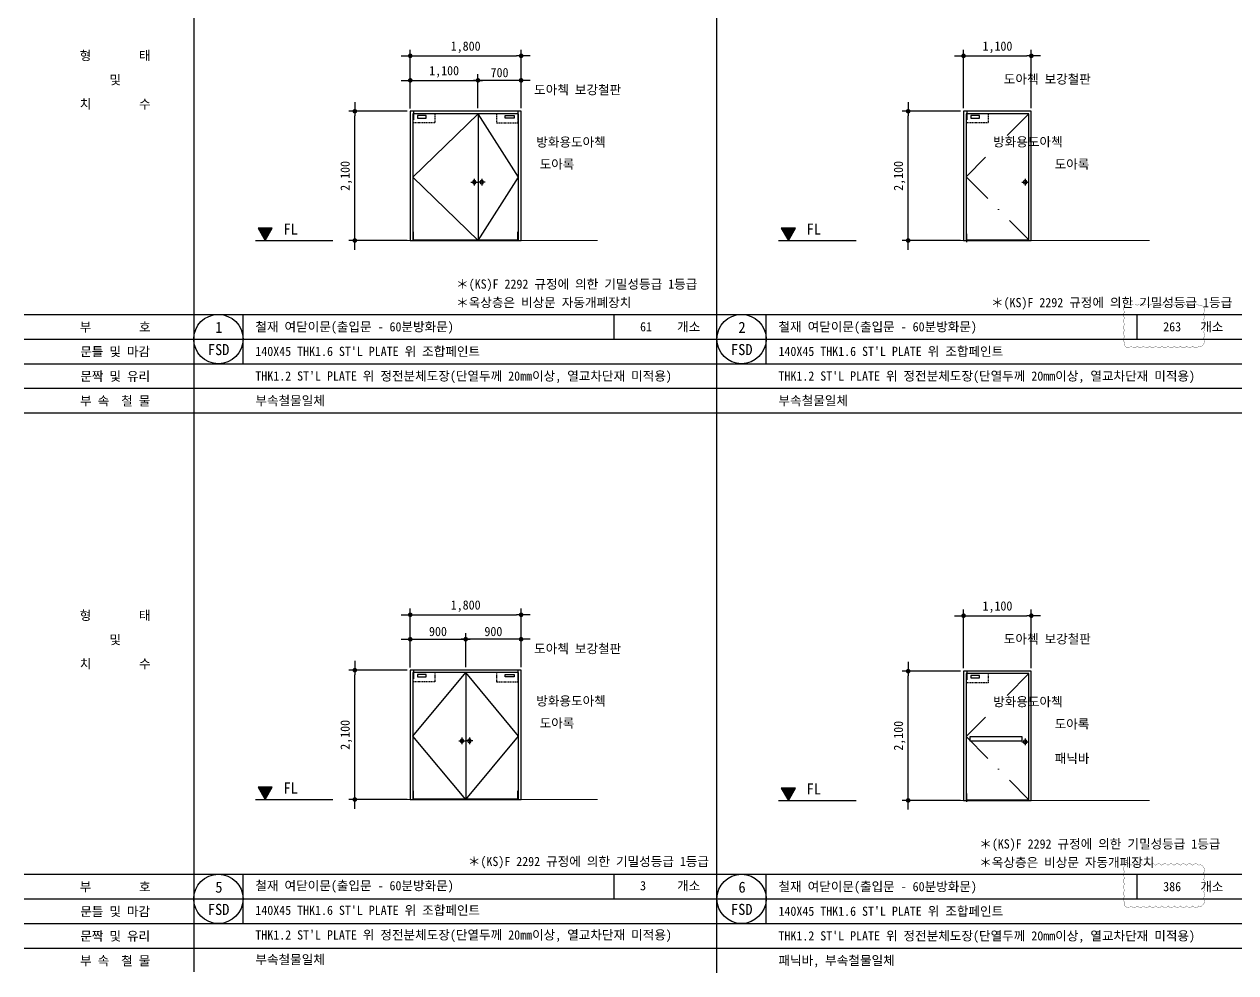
# Model space of a CAD drawing. Header units: millimetres. Extents: x 34479 to 326239, y 111570 to 168880.
# Drawn here: x 118479 to 138154, y 141270 to 156678 of the extents above; entities that cross this region are included whole.
import ezdxf
from ezdxf.enums import TextEntityAlignment as Align

# ---------------------------------------------------------------- set-up
doc = ezdxf.new("R2010")
doc.units = ezdxf.units.MM
doc.header["$LTSCALE"] = 100
doc.header["$MEASUREMENT"] = 0
doc.header["$PDSIZE"] = -10
for name, pattern in [('ACAD_ISO04W100', [30, 24, -3, 0, -3]), ('CEN', [62, 60, -1, 0, -1]), ('DASHDOT', [1, 0.5, -0.25, 0, -0.25]), ('HID', [2, 1.1, -0.9])]:
    doc.linetypes.add(name, pattern=pattern)
doc.layers.get('0').update_dxf_attribs({"linetype": 'CONTINUOUS'})
doc.layers.get('Defpoints').update_dxf_attribs({"color": 153, "linetype": 'CONTINUOUS'})
for name, color, linetype, lineweight in [('A-AXIS-LINE', 1, 'CEN', 15), ('A-DWXK-OPEN', 1, 'HID', 15), ('A-DWXM-WIND', 4, 'CONTINUOUS', 25), ('A-XXXX-SYMB', 7, 'CONTINUOUS', 25), ('REV-202205', 20, 'CONTINUOUS', 25)]:
    doc.layers.add(name, color=color, linetype=linetype, lineweight=lineweight)
for name, color, linetype in [('A-DIMS', 7, 'CONTINUOUS'), ('A-XXXX-TABL', 7, 'CONTINUOUS'), ('A-XXXX-TXT2', 3, 'CONTINUOUS'), ('AHID', 5, 'HID'), ('cen', 1, 'ACAD_ISO04W100'), ('dim', 7, 'CONTINUOUS'), ('DOOR', 8, 'CONTINUOUS'), ('WINELEV', 4, 'CONTINUOUS')]:
    doc.layers.add(name, color=color, linetype=linetype)
doc.styles.add('HY울릉도L', font='')
doc.styles.add('돋움체', font='')
doc.styles.get('HY울릉도L').set_extended_font_data('HYwulM')
doc.styles.get('돋움체').set_extended_font_data('DotumChe')
doc.dimstyles.new('CDIM', dxfattribs={"dimtxt": 3, "dimasz": 1.5, "dimexe": 2, "dimexo": 1, "dimgap": 1, "dimtad": 1, "dimdec": 0, "dimrnd": 0.5, "dimzin": 0, "dimdsep": 32, "dimlunit": 6, "dimtxsty": 'HY울릉도L', "dimblk1": '_CIDOT', "dimblk2": '_CIDOT', "dimsah": 1, "dimcen": 5.5, "dimclrd": 2, "dimclre": 2, "dimclrt": 7, "dimadec": 0, "dimazin": 0, "dimtfac": 1, "dimtdec": 0, "dimtix": 1, "dimtmove": 2, "dimatfit": 1, "dimldrblk": '_CIDOT', "dimfxl": 1, "dimtolj": 1, "dimtzin": 0, "dimlwd": -1, "dimarcsym": 0})

# ---------------------------------------------------------------- blocks, each defined once
blk = doc.blocks.new('_CIDOT')
at = {"color": 0, "linetype": 'ByBlock'}
blk.add_line((2, 0), (-1, 0), dxfattribs=at)
at = {"color": 0, "linetype": 'ByBlock', "const_width": 0.5}
blk.add_lwpolyline([(-0.25, 0, 1), (0.25, 0, 1)], format="xyb", close=True, dxfattribs=at)
blk = doc.blocks.new('*D82')
at = {"layer": 'A-DIMS', "lineweight": -2, "transparency": 16777216}
for p, q in [((133734, 155314), (133734, 156264)), ((134834, 155314), (134834, 156264))]:
    blk.add_line(p, q, dxfattribs=at)
at = {"layer": 'A-DIMS', "transparency": 16777216}
blk.add_line((133809, 156164), (134759, 156164), dxfattribs=at)
at = {"layer": 'Defpoints', "color": 0, "transparency": 16777216}
for p in [(134834, 156164), (133734, 155264), (134834, 155264)]:
    blk.add_point(p, dxfattribs=at)
at = {"layer": 'A-DIMS', "transparency": 16777216, "xscale": 75, "yscale": 75, "zscale": 75, "rotation": 180}
blk.add_blockref('_CIDOT', (133734, 156164), dxfattribs=at)
at = {"layer": 'A-DIMS', "transparency": 16777216, "xscale": 75, "yscale": 75, "zscale": 75}
blk.add_blockref('_CIDOT', (134834, 156164), dxfattribs=at)
at = {"layer": 'A-DIMS', "color": 3, "transparency": 16777216, "insert": (134284, 156303), "char_height": 150, "attachment_point": 5, "style": '돋움체'}
blk.add_mtext('\\A1;1,100', dxfattribs=at)
blk = doc.blocks.new('*D83')
at = {"layer": 'A-DIMS', "lineweight": -2, "transparency": 16777216}
for p, q in [((133684, 155264), (132734, 155264)), ((133684, 153164), (132734, 153164))]:
    blk.add_line(p, q, dxfattribs=at)
at = {"layer": 'A-DIMS', "transparency": 16777216}
blk.add_line((132834, 153239), (132834, 155189), dxfattribs=at)
at = {"layer": 'Defpoints', "color": 0, "transparency": 16777216}
for p in [(132834, 155264), (133734, 155264), (133734, 153164)]:
    blk.add_point(p, dxfattribs=at)
at = {"layer": 'A-DIMS', "transparency": 16777216, "xscale": 75, "yscale": 75, "zscale": 75}
for p, rotation in [((132834, 155264), 90), ((132834, 153164), 270)]:
    blk.add_blockref('_CIDOT', p, dxfattribs=dict(at, rotation=rotation))
at = {"layer": 'A-DIMS', "color": 3, "transparency": 16777216, "insert": (132695, 154214), "char_height": 150, "attachment_point": 5, "rotation": 90, "style": '돋움체'}
blk.add_mtext('\\A1;2,100', dxfattribs=at)
blk = doc.blocks.new('*D84')
at = {"layer": 'A-DIMS', "lineweight": -2, "transparency": 16777216}
for p, q in [((124698, 155264), (123748, 155264)), ((124698, 153164), (123748, 153164))]:
    blk.add_line(p, q, dxfattribs=at)
at = {"layer": 'A-DIMS', "transparency": 16777216}
blk.add_line((123848, 153239), (123848, 155189), dxfattribs=at)
at = {"layer": 'Defpoints', "color": 0, "transparency": 16777216}
for p in [(123848, 155264), (124748, 155264), (124748, 153164)]:
    blk.add_point(p, dxfattribs=at)
at = {"layer": 'A-DIMS', "transparency": 16777216, "xscale": 75, "yscale": 75, "zscale": 75}
for p, rotation in [((123848, 155264), 90), ((123848, 153164), 270)]:
    blk.add_blockref('_CIDOT', p, dxfattribs=dict(at, rotation=rotation))
at = {"layer": 'A-DIMS', "color": 3, "transparency": 16777216, "insert": (123709, 154214), "char_height": 150, "attachment_point": 5, "rotation": 90, "style": '돋움체'}
blk.add_mtext('\\A1;2,100', dxfattribs=at)
blk = doc.blocks.new('*D148')
at = {"layer": 'A-DIMS', "lineweight": -2, "transparency": 16777216}
for p, q in [((124748, 146235), (124748, 146788)), ((125648, 146235), (125648, 146788))]:
    blk.add_line(p, q, dxfattribs=at)
at = {"layer": 'A-DIMS', "transparency": 16777216}
blk.add_line((124823, 146688), (125573, 146688), dxfattribs=at)
at = {"layer": 'Defpoints', "color": 0, "transparency": 16777216}
for p in [(125648, 146688), (124748, 146185), (125648, 146185)]:
    blk.add_point(p, dxfattribs=at)
at = {"layer": 'A-DIMS', "transparency": 16777216, "xscale": 75, "yscale": 75, "zscale": 75, "rotation": 180}
blk.add_blockref('_CIDOT', (124748, 146688), dxfattribs=at)
at = {"layer": 'A-DIMS', "transparency": 16777216, "xscale": 75, "yscale": 75, "zscale": 75}
blk.add_blockref('_CIDOT', (125648, 146688), dxfattribs=at)
at = {"layer": 'A-DIMS', "color": 3, "transparency": 16777216, "insert": (125198, 146813), "char_height": 150, "attachment_point": 5, "style": '돋움체'}
blk.add_mtext('\\A1;900', dxfattribs=at)
blk = doc.blocks.new('*D149')
at = {"layer": 'A-DIMS', "lineweight": -2, "transparency": 16777216}
for p, q in [((125648, 146235), (125648, 146788)), ((126548, 146235), (126548, 146788))]:
    blk.add_line(p, q, dxfattribs=at)
at = {"layer": 'A-DIMS', "transparency": 16777216}
blk.add_line((126473, 146688), (125723, 146688), dxfattribs=at)
at = {"layer": 'Defpoints', "color": 0, "transparency": 16777216}
for p in [(125648, 146688), (125648, 146185), (126548, 146185)]:
    blk.add_point(p, dxfattribs=at)
at = {"layer": 'A-DIMS', "transparency": 16777216, "xscale": 75, "yscale": 75, "zscale": 75, "rotation": 180}
blk.add_blockref('_CIDOT', (125648, 146688), dxfattribs=at)
at = {"layer": 'A-DIMS', "transparency": 16777216, "xscale": 75, "yscale": 75, "zscale": 75}
blk.add_blockref('_CIDOT', (126548, 146688), dxfattribs=at)
at = {"layer": 'A-DIMS', "color": 3, "transparency": 16777216, "insert": (126098, 146813), "char_height": 150, "attachment_point": 5, "style": '돋움체'}
blk.add_mtext('\\A1;900', dxfattribs=at)
blk = doc.blocks.new('*D150')
at = {"layer": 'A-DIMS', "lineweight": -2, "transparency": 16777216}
for p, q in [((124698, 146185), (123748, 146185)), ((124698, 144085), (123748, 144085))]:
    blk.add_line(p, q, dxfattribs=at)
at = {"layer": 'A-DIMS', "transparency": 16777216}
blk.add_line((123848, 144160), (123848, 146110), dxfattribs=at)
at = {"layer": 'Defpoints', "color": 0, "transparency": 16777216}
for p in [(123848, 146185), (124748, 146185), (124748, 144085)]:
    blk.add_point(p, dxfattribs=at)
at = {"layer": 'A-DIMS', "transparency": 16777216, "xscale": 75, "yscale": 75, "zscale": 75}
for p, rotation in [((123848, 146185), 90), ((123848, 144085), 270)]:
    blk.add_blockref('_CIDOT', p, dxfattribs=dict(at, rotation=rotation))
at = {"layer": 'A-DIMS', "color": 3, "transparency": 16777216, "insert": (123709, 145135), "char_height": 150, "attachment_point": 5, "rotation": 90, "style": '돋움체'}
blk.add_mtext('\\A1;2,100', dxfattribs=at)
blk = doc.blocks.new('*D151')
at = {"layer": 'A-DIMS', "lineweight": -2, "transparency": 16777216}
for p, q in [((124748, 146231), (124748, 147185)), ((126548, 146235), (126548, 147185))]:
    blk.add_line(p, q, dxfattribs=at)
at = {"layer": 'A-DIMS', "transparency": 16777216}
blk.add_line((124823, 147085), (126473, 147085), dxfattribs=at)
at = {"layer": 'Defpoints', "color": 0, "transparency": 16777216}
for p in [(126548, 147085), (124748, 146181), (126548, 146185)]:
    blk.add_point(p, dxfattribs=at)
at = {"layer": 'A-DIMS', "transparency": 16777216, "xscale": 75, "yscale": 75, "zscale": 75, "rotation": 180}
blk.add_blockref('_CIDOT', (124748, 147085), dxfattribs=at)
at = {"layer": 'A-DIMS', "transparency": 16777216, "xscale": 75, "yscale": 75, "zscale": 75}
blk.add_blockref('_CIDOT', (126548, 147085), dxfattribs=at)
at = {"layer": 'A-DIMS', "color": 3, "transparency": 16777216, "insert": (125648, 147225), "char_height": 150, "attachment_point": 5, "style": '돋움체'}
blk.add_mtext('\\A1;1,800', dxfattribs=at)
blk = doc.blocks.new('*D152')
at = {"layer": 'A-DIMS', "lineweight": -2, "transparency": 16777216}
for p, q in [((124748, 155314), (124748, 155866)), ((125848, 155314), (125848, 155866))]:
    blk.add_line(p, q, dxfattribs=at)
at = {"layer": 'A-DIMS', "transparency": 16777216}
blk.add_line((124823, 155766), (125773, 155766), dxfattribs=at)
at = {"layer": 'Defpoints', "color": 0, "transparency": 16777216}
for p in [(125848, 155766), (124748, 155264), (125848, 155264)]:
    blk.add_point(p, dxfattribs=at)
at = {"layer": 'A-DIMS', "transparency": 16777216, "xscale": 75, "yscale": 75, "zscale": 75, "rotation": 180}
blk.add_blockref('_CIDOT', (124748, 155766), dxfattribs=at)
at = {"layer": 'A-DIMS', "transparency": 16777216, "xscale": 75, "yscale": 75, "zscale": 75}
blk.add_blockref('_CIDOT', (125848, 155766), dxfattribs=at)
at = {"layer": 'A-DIMS', "color": 3, "transparency": 16777216, "insert": (125298, 155905), "char_height": 150, "attachment_point": 5, "style": '돋움체'}
blk.add_mtext('\\A1;1,100', dxfattribs=at)
blk = doc.blocks.new('*D153')
at = {"layer": 'A-DIMS', "lineweight": -2, "transparency": 16777216}
for p, q in [((125848, 155314), (125848, 155866)), ((126548, 155314), (126548, 155866))]:
    blk.add_line(p, q, dxfattribs=at)
at = {"layer": 'A-DIMS', "transparency": 16777216}
blk.add_line((126473, 155766), (125923, 155766), dxfattribs=at)
at = {"layer": 'Defpoints', "color": 0, "transparency": 16777216}
for p in [(125848, 155766), (125848, 155264), (126548, 155264)]:
    blk.add_point(p, dxfattribs=at)
at = {"layer": 'A-DIMS', "transparency": 16777216, "xscale": 75, "yscale": 75, "zscale": 75, "rotation": 180}
blk.add_blockref('_CIDOT', (125848, 155766), dxfattribs=at)
at = {"layer": 'A-DIMS', "transparency": 16777216, "xscale": 75, "yscale": 75, "zscale": 75}
blk.add_blockref('_CIDOT', (126548, 155766), dxfattribs=at)
at = {"layer": 'A-DIMS', "color": 3, "transparency": 16777216, "insert": (126198, 155891), "char_height": 150, "attachment_point": 5, "style": '돋움체'}
blk.add_mtext('\\A1;700', dxfattribs=at)
blk = doc.blocks.new('*D154')
at = {"layer": 'A-DIMS', "lineweight": -2, "transparency": 16777216}
for p, q in [((124748, 155310), (124748, 156264)), ((126548, 155314), (126548, 156264))]:
    blk.add_line(p, q, dxfattribs=at)
at = {"layer": 'A-DIMS', "transparency": 16777216}
blk.add_line((124823, 156164), (126473, 156164), dxfattribs=at)
at = {"layer": 'Defpoints', "color": 0, "transparency": 16777216}
for p in [(126548, 156164), (124748, 155260), (126548, 155264)]:
    blk.add_point(p, dxfattribs=at)
at = {"layer": 'A-DIMS', "transparency": 16777216, "xscale": 75, "yscale": 75, "zscale": 75, "rotation": 180}
blk.add_blockref('_CIDOT', (124748, 156164), dxfattribs=at)
at = {"layer": 'A-DIMS', "transparency": 16777216, "xscale": 75, "yscale": 75, "zscale": 75}
blk.add_blockref('_CIDOT', (126548, 156164), dxfattribs=at)
at = {"layer": 'A-DIMS', "color": 3, "transparency": 16777216, "insert": (125648, 156303), "char_height": 150, "attachment_point": 5, "style": '돋움체'}
blk.add_mtext('\\A1;1,800', dxfattribs=at)
blk = doc.blocks.new('*D349')
at = {"layer": 'A-DIMS', "lineweight": -2, "transparency": 16777216}
for p, q in [((133734, 146220), (133734, 147170)), ((134834, 146220), (134834, 147170))]:
    blk.add_line(p, q, dxfattribs=at)
at = {"layer": 'A-DIMS', "transparency": 16777216}
blk.add_line((133809, 147070), (134759, 147070), dxfattribs=at)
at = {"layer": 'Defpoints', "color": 0, "transparency": 16777216}
for p in [(134834, 147070), (133734, 146170), (134834, 146170)]:
    blk.add_point(p, dxfattribs=at)
at = {"layer": 'A-DIMS', "transparency": 16777216, "xscale": 75, "yscale": 75, "zscale": 75, "rotation": 180}
blk.add_blockref('_CIDOT', (133734, 147070), dxfattribs=at)
at = {"layer": 'A-DIMS', "transparency": 16777216, "xscale": 75, "yscale": 75, "zscale": 75}
blk.add_blockref('_CIDOT', (134834, 147070), dxfattribs=at)
at = {"layer": 'A-DIMS', "color": 3, "transparency": 16777216, "insert": (134284, 147210), "char_height": 150, "attachment_point": 5, "style": '돋움체'}
blk.add_mtext('\\A1;1,100', dxfattribs=at)
blk = doc.blocks.new('*D350')
at = {"layer": 'A-DIMS', "lineweight": -2, "transparency": 16777216}
for p, q in [((133684, 146170), (132734, 146170)), ((133684, 144070), (132734, 144070))]:
    blk.add_line(p, q, dxfattribs=at)
at = {"layer": 'A-DIMS', "transparency": 16777216}
blk.add_line((132834, 144145), (132834, 146095), dxfattribs=at)
at = {"layer": 'Defpoints', "color": 0, "transparency": 16777216}
for p in [(132834, 146170), (133734, 146170), (133734, 144070)]:
    blk.add_point(p, dxfattribs=at)
at = {"layer": 'A-DIMS', "transparency": 16777216, "xscale": 75, "yscale": 75, "zscale": 75}
for p, rotation in [((132834, 146170), 90), ((132834, 144070), 270)]:
    blk.add_blockref('_CIDOT', p, dxfattribs=dict(at, rotation=rotation))
at = {"layer": 'A-DIMS', "color": 3, "transparency": 16777216, "insert": (132695, 145120), "char_height": 150, "attachment_point": 5, "rotation": 90, "style": '돋움체'}
blk.add_mtext('\\A1;2,100', dxfattribs=at)

msp = doc.modelspace()

# ---------------------------------------------------------------- linework, layer by layer
at = {"layer": 'A-AXIS-LINE'}
for p, q in [((127787.29, 153163.74), (123768.24, 153163.74)), ((136753.25, 153163.74), (132734.2, 153163.74)), ((127787.29, 144085.46), (123768.24, 144085.46)), ((136753.25, 144070.27), (132734.2, 144070.27))]:
    msp.add_line(p, q, dxfattribs=at)
at = {"layer": 'A-DWXK-OPEN', "linetype": 'DASHDOT', "ltscale": 10}
for points in [[(134794.2, 155223.74), (133774.2, 154201.24), (134794.2, 153173.74)], [(134794.2, 146130.27), (133774.2, 145107.77), (134794.2, 144080.27)]]:
    msp.add_lwpolyline(points, dxfattribs=at)
at = {"layer": 'A-DWXM-WIND'}
for p, q in [((125848.24, 155223.74), (125848.24, 153163.74)), ((125648.24, 146145.46), (125648.24, 144085.46))]:
    msp.add_line(p, q, dxfattribs=at)
at = {"layer": 'A-DWXM-WIND', "extrusion": (0, 0, -1)}
for p, q in [((125734.24, 154113.74), (125842.24, 154113.74)), ((125788.24, 154167.74), (125788.24, 154059.74)), ((125962.24, 154113.74), (125854.24, 154113.74)), ((125908.24, 154167.74), (125908.24, 154059.74)), ((134680.2, 154113.74), (134788.2, 154113.74)), ((134734.2, 154167.74), (134734.2, 154059.74)), ((125534.24, 145035.46), (125642.24, 145035.46)), ((125588.24, 145089.46), (125588.24, 144981.46)), ((125762.24, 145035.46), (125654.24, 145035.46)), ((125708.24, 145089.46), (125708.24, 144981.46)), ((134680.2, 145020.27), (134788.2, 145020.27)), ((134734.2, 145074.27), (134734.2, 144966.27))]:
    msp.add_line(p, q, dxfattribs=at)
at = {"layer": 'A-DWXM-WIND'}
for points in [[(124748.24, 153163.74), (126548.24, 153163.74), (126548.24, 155263.74), (124748.24, 155263.74)], [(124748.24, 153163.74), (126548.24, 153163.74), (126548.24, 155263.74), (124748.24, 155263.74)], [(133734.2, 153163.74), (134834.2, 153163.74), (134834.2, 155263.74), (133734.2, 155263.74)], [(124748.24, 144085.46), (126548.24, 144085.46), (126548.24, 146185.46), (124748.24, 146185.46)], [(124748.24, 144085.46), (126548.24, 144085.46), (126548.24, 146185.46), (124748.24, 146185.46)], [(133734.2, 144070.27), (134834.2, 144070.27), (134834.2, 146170.27), (133734.2, 146170.27)], [(133834.2, 145103.27), (133834.2, 145037.27), (134684.2, 145037.27), (134684.2, 145103.27)]]:
    msp.add_lwpolyline(points, close=True, dxfattribs=at)
for points in [[(126508.24, 153163.74), (126508.24, 155223.74), (124788.24, 155223.74), (124788.24, 153163.74)], [(134794.2, 153163.74), (134794.2, 155223.74), (133774.2, 155223.74), (133774.2, 153163.74)], [(126508.24, 144085.46), (126508.24, 146145.46), (124788.24, 146145.46), (124788.24, 144085.46)], [(134794.2, 144070.27), (134794.2, 146130.27), (133774.2, 146130.27), (133774.2, 144070.27)]]:
    msp.add_lwpolyline(points, dxfattribs=at)
at = {"layer": 'A-DWXM-WIND', "extrusion": (0, 0, -1)}
for centre in [(-125788.24, 154113.74), (-125908.24, 154113.74), (-134734.2, 154113.74), (-125588.24, 145035.46), (-125708.24, 145035.46), (-134734.2, 145020.27)]:
    msp.add_circle(centre, 30, dxfattribs=at)
at = {"layer": 'A-XXXX-SYMB'}
for p, q in [((122232.39, 153163.74), (123492.45, 153163.74)), ((130728.14, 153163.74), (131988.2, 153163.74)), ((122232.39, 144085.46), (123492.45, 144085.46)), ((130728.14, 144070.27), (131988.2, 144070.27))]:
    msp.add_line(p, q, dxfattribs=at)
for points in [[(122276.92, 153363.74), (122392.39, 153163.74), (122507.86, 153363.74)], [(130772.67, 153363.74), (130888.14, 153163.74), (131003.61, 153363.74)], [(122276.92, 144285.46), (122392.39, 144085.46), (122507.86, 144285.46)], [(130772.67, 144270.27), (130888.14, 144070.27), (131003.61, 144270.27)]]:
    msp.add_lwpolyline(points, close=True, dxfattribs=at)
for points in [[(122276.92, 153363.74), (122507.86, 153363.74), (122392.39, 153163.74)], [(130772.67, 153363.74), (131003.61, 153363.74), (130888.14, 153163.74)], [(122276.92, 144285.46), (122507.86, 144285.46), (122392.39, 144085.46)], [(130772.67, 144270.27), (131003.61, 144270.27), (130888.14, 144070.27)]]:
    msp.add_solid(points, dxfattribs=at)
at = {"layer": 'A-XXXX-TABL'}
for p, q in [((121232.39, 168880.27), (121232.39, 141285.46)), ((129728.14, 141270.27), (129728.14, 168880.27)), ((118478.88, 151963.74), (155216.38, 151963.74)), ((122032.39, 151163.74), (122032.39, 151963.74)), ((128059.79, 151563.74), (128059.79, 151963.74)), ((130528.14, 151163.74), (130528.14, 151963.74)), ((136555.54, 151563.74), (136555.54, 151963.74)), ((118478.88, 151563.74), (155216.38, 151563.74)), ((118478.88, 151163.74), (155216.38, 151163.74)), ((118478.88, 150763.74), (155216.38, 150763.74)), ((118478.88, 150363.74), (155216.38, 150363.74)), ((118478.88, 142870.27), (155216.38, 142870.27)), ((122032.39, 142070.27), (122032.39, 142870.27)), ((128059.79, 142470.27), (128059.79, 142870.27)), ((130528.14, 142070.27), (130528.14, 142870.27)), ((130528.14, 142070.27), (130528.14, 142870.27)), ((136555.54, 142470.27), (136555.54, 142870.27)), ((118478.88, 142470.27), (155216.38, 142470.27)), ((118478.88, 142070.27), (155216.38, 142070.27)), ((118478.88, 141670.27), (155216.38, 141670.27))]:
    msp.add_line(p, q, dxfattribs=at)
at = {"layer": 'A-XXXX-TABL', "color": 4}
for centre in [(121632.39, 151563.74), (130128.14, 151563.74), (121632.39, 142470.27), (130128.14, 142470.27)]:
    msp.add_circle(centre, 400, dxfattribs=at)
at = {"layer": 'AHID', "ltscale": 0.1}
for points in [[(125145.24, 155223.74), (125145.24, 155073.74), (124795.24, 155073.74), (124795.24, 155223.74)], [(126151.24, 155223.74), (126151.24, 155073.74), (126501.24, 155073.74), (126501.24, 155223.74)], [(134131.2, 155223.74), (134131.2, 155073.74), (133781.2, 155073.74), (133781.2, 155223.74)], [(125145.24, 146145.46), (125145.24, 145995.46), (124795.24, 145995.46), (124795.24, 146145.46)], [(126151.24, 146145.46), (126151.24, 145995.46), (126501.24, 145995.46), (126501.24, 146145.46)], [(134131.2, 146130.27), (134131.2, 145980.27), (133781.2, 145980.27), (133781.2, 146130.27)]]:
    msp.add_lwpolyline(points, dxfattribs=at)
at = {"layer": 'cen'}
for points in [[(125848.24, 153163.74), (124788.24, 154191.24), (125848.24, 155223.74)], [(125848.24, 153163.74), (126508.24, 154191.24), (125848.24, 155223.74)], [(125648.24, 144085.46), (124788.24, 145112.96), (125648.24, 146145.46)], [(125648.24, 144085.46), (126508.24, 145112.96), (125648.24, 146145.46)]]:
    msp.add_lwpolyline(points, dxfattribs=at)
at = {"layer": 'dim'}
for points in [[(126228.24, 155173.74, 0, 40, 0), (126228.24, 155288.74, 0, 0, 0), (126228.24, 155613.74, 0, 0, 0), (126748.24, 155613.74, 0, 0, 0)], [(134054.2, 155173.74, 0, 40, 0), (134054.2, 155288.74, 0, 0, 0), (134054.2, 155785.4, 0, 0, 0), (134349.2, 155785.4, 0, 0, 0)], [(126360.74, 155153.74, 0, 40, 0), (126360.74, 155033.74, 0, 0, 0), (126360.74, 154768.74, 0, 0, 0), (126748.24, 154768.74, 0, 0, 0)], [(133921.7, 155153.74, 0, 40, 0), (133921.7, 155033.74, 0, 0, 0), (133921.7, 154763.74, 0, 0, 0), (134184.2, 154763.74, 0, 0, 0)], [(125929.74, 154128.74, 0, 40, 0), (125929.74, 154248.74, 0, 0, 0), (125929.74, 154408.74, 0, 0, 0), (126741.7, 154408.74, 0, 0, 0)], [(134744.2, 154128.74, 0, 40, 0), (134744.2, 154248.74, 0, 0, 0), (134744.2, 154408.74, 0, 0, 0), (135134.2, 154408.74, 0, 0, 0)], [(134054.2, 146080.27, 0, 40, 0), (134054.2, 146195.27, 0, 0, 0), (134054.2, 146691.93, 0, 0, 0), (134349.2, 146691.93, 0, 0, 0)], [(126228.24, 146095.46, 0, 40, 0), (126228.24, 146210.46, 0, 0, 0), (126228.24, 146535.46, 0, 0, 0), (126748.24, 146535.46, 0, 0, 0)], [(126360.74, 146075.46, 0, 40, 0), (126360.74, 145955.46, 0, 0, 0), (126360.74, 145690.46, 0, 0, 0), (126748.24, 145690.46, 0, 0, 0)], [(133921.7, 146060.27, 0, 40, 0), (133921.7, 145940.27, 0, 0, 0), (133921.7, 145670.27, 0, 0, 0), (134184.2, 145670.27, 0, 0, 0)], [(125729.74, 145050.46, 0, 40, 0), (125729.74, 145170.46, 0, 0, 0), (125729.74, 145330.46, 0, 0, 0), (126741.7, 145330.46, 0, 0, 0)], [(134744.2, 145035.27, 0, 40, 0), (134744.2, 145155.27, 0, 0, 0), (134744.2, 145315.27, 0, 0, 0), (135134.2, 145315.27, 0, 0, 0)], [(134246.11, 145037.27, 0, 40, 0), (134246.11, 144917.27, 0, 0, 0), (134246.11, 144757.27, 0, 0, 0), (135134.2, 144757.27, 0, 0, 0)]]:
    msp.add_lwpolyline(points, format="xyseb", dxfattribs=at)
at = {"layer": 'DOOR'}
for points in [[(124863.24, 155153.74), (125008.24, 155153.74), (125008.24, 155193.74), (124863.24, 155193.74)], [(126433.24, 155153.74), (126288.24, 155153.74), (126288.24, 155193.74), (126433.24, 155193.74)], [(133849.2, 155153.74), (133994.2, 155153.74), (133994.2, 155193.74), (133849.2, 155193.74)], [(124863.24, 146075.46), (125008.24, 146075.46), (125008.24, 146115.46), (124863.24, 146115.46)], [(126433.24, 146075.46), (126288.24, 146075.46), (126288.24, 146115.46), (126433.24, 146115.46)], [(133849.2, 146060.27), (133994.2, 146060.27), (133994.2, 146100.27), (133849.2, 146100.27)]]:
    msp.add_lwpolyline(points, close=True, dxfattribs=at)
at = {"layer": 'REV-202205', "const_width": 4}
for points in [[(136355.59, 151450.66, 0.52056705), (136455.59, 151450.66, 0.52056705), (136555.59, 151450.66, 0.52056705), (136655.59, 151450.66, 0.52056705), (136755.59, 151450.66, 0.52056705), (136855.59, 151450.66, 0.52056705), (136955.59, 151450.66, 0.52056705), (137055.59, 151450.66, 0.52056705), (137155.59, 151450.66, 0.52056705), (137255.59, 151450.66, 0.52056705), (137355.59, 151450.66, 0.52056705), (137455.59, 151450.66, 0.52056705), (137555.59, 151450.66, 0.52056705), (137625.55, 151480.69, 0.52056705), (137625.55, 151580.69, 0.52056705), (137625.55, 151680.69, 0.52056705), (137625.55, 151780.69, 0.52056705), (137625.55, 151880.69, 0.52056705), (137625.55, 151980.69, 0.52056705), (137625.55, 152080.69, 0.52056705), (137552.77, 152107.91, 0.52056705), (137452.77, 152107.91, 0.52056705), (137352.77, 152107.91, 0.52056705), (137252.77, 152107.91, 0.52056705), (137152.77, 152107.91, 0.52056705), (137052.77, 152107.91, 0.52056705), (136952.77, 152107.91, 0.52056705), (136852.77, 152107.91, 0.52056705), (136752.77, 152107.91, 0.52056705), (136652.77, 152107.91, 0.52056705), (136552.77, 152107.91, 0.52056705), (136452.77, 152107.91, 0.52056705), (136355.59, 152105.09, 0.52056705), (136355.59, 152005.09, 0.52056705), (136355.59, 151905.09, 0.52056705), (136355.59, 151805.09, 0.52056705), (136355.59, 151705.09, 0.52056705), (136355.59, 151605.09, 0.52056705), (136355.59, 151505.09, 0.52056705)], [(136355.59, 142357.19, 0.52056705), (136455.59, 142357.19, 0.52056705), (136555.59, 142357.19, 0.52056705), (136655.59, 142357.19, 0.52056705), (136755.59, 142357.19, 0.52056705), (136855.59, 142357.19, 0.52056705), (136955.59, 142357.19, 0.52056705), (137055.59, 142357.19, 0.52056705), (137155.59, 142357.19, 0.52056705), (137255.59, 142357.19, 0.52056705), (137355.59, 142357.19, 0.52056705), (137455.59, 142357.19, 0.52056705), (137555.59, 142357.19, 0.52056705), (137625.55, 142387.22, 0.52056705), (137625.55, 142487.22, 0.52056705), (137625.55, 142587.22, 0.52056705), (137625.55, 142687.22, 0.52056705), (137625.55, 142787.22, 0.52056705), (137625.55, 142887.22, 0.52056705), (137625.55, 142987.22, 0.52056705), (137552.77, 143014.44, 0.52056705), (137452.77, 143014.44, 0.52056705), (137352.77, 143014.44, 0.52056705), (137252.77, 143014.44, 0.52056705), (137152.77, 143014.44, 0.52056705), (137052.77, 143014.44, 0.52056705), (136952.77, 143014.44, 0.52056705), (136852.77, 143014.44, 0.52056705), (136752.77, 143014.44, 0.52056705), (136652.77, 143014.44, 0.52056705), (136552.77, 143014.44, 0.52056705), (136452.77, 143014.44, 0.52056705), (136355.59, 143011.62, 0.52056705), (136355.59, 142911.62, 0.52056705), (136355.59, 142811.62, 0.52056705), (136355.59, 142711.62, 0.52056705), (136355.59, 142611.62, 0.52056705), (136355.59, 142511.62, 0.52056705), (136355.59, 142411.62, 0.52056705)]]:
    msp.add_lwpolyline(points, format="xyb", close=True, dxfattribs=at)
at = {"layer": 'WINELEV', "linetype": 'Continuous'}
for p, q in [((124803.24, 155259.74), (124803.24, 155122.74)), ((126493.24, 155259.74), (126493.24, 155122.74)), ((133789.2, 155259.74), (133789.2, 155122.74)), ((124803.24, 153167.74), (124803.24, 153304.74)), ((126493.24, 153167.74), (126493.24, 153304.74)), ((133789.2, 153137.74), (133789.2, 153274.74)), ((124803.24, 146181.46), (124803.24, 146044.46)), ((126493.24, 146181.46), (126493.24, 146044.46)), ((133789.2, 146166.27), (133789.2, 146029.27)), ((124803.24, 144089.46), (124803.24, 144226.46)), ((126493.24, 144089.46), (126493.24, 144226.46)), ((133789.2, 144044.27), (133789.2, 144181.27))]:
    msp.add_line(p, q, dxfattribs=at)
at = {"layer": 'WINELEV'}
for points in [[(124788.24, 153173.74), (126508.24, 153173.74)], [(133774.2, 153173.74), (134794.2, 153173.74)], [(124788.24, 144095.46), (126508.24, 144095.46)], [(133774.2, 144080.27), (134794.2, 144080.27)]]:
    msp.add_lwpolyline(points, dxfattribs=at)

# ---------------------------------------------------------------- texts
at = {"layer": 'A-XXXX-TXT2', "style": '돋움체'}
for s, height, p in [('형        태', 150, (119955.94, 156093.95)), ('및', 150, (119955.94, 155699.3)), ('치        수', 150, (119955.94, 155307.45)), ('부        호', 150, (119955.94, 151684.74)), ('1', 180, (121640.63, 151664.74)), ('2', 180, (130136.38, 151664.74)), ('문틀 및 마감', 150, (119955.94, 151284.74)), ('FSD', 180, (121636.45, 151303.06)), ('FSD', 180, (130132.2, 151303.06)), ('문짝 및 유리', 150, (119955.94, 150884.74)), ('부 속  철 물', 150, (119955.94, 150484.74)), ('형        태', 150, (119955.94, 147000.48)), ('및', 150, (119955.94, 146605.83)), ('치        수', 150, (119955.94, 146213.98)), ('부        호', 150, (119955.94, 142591.27)), ('5', 180, (121640.63, 142571.27)), ('6', 180, (130136.38, 142571.27)), ('문틀 및 마감', 150, (119955.94, 142191.27)), ('FSD', 180, (121636.45, 142209.59)), ('FSD', 180, (130132.2, 142209.59)), ('문짝 및 유리', 150, (119955.94, 141791.27)), ('부 속  철 물', 150, (119955.94, 141391.27))]:
    msp.add_text(s, height=height, dxfattribs=at).set_placement(p, align=Align.CENTER)
for s, height, p in [('도아첵 보강철판', 150, (134387.33, 155786.77, 0)), ('도아첵 보강철판', 150, (126759.56, 155613.74)), ('방화용도아첵', 150, (126793.96, 154763.74)), ('방화용도아첵', 150, (134213.55, 154767.36, 0)), ('FL', 180, (122690.71, 153350.11)), ('FL', 180, (131186.46, 153350.11)), ('철재 여닫이문(출입문 - 60분방화문)', 150, (122232.3, 151763.74)), ('61', 150, (128480.35, 151763.74)), ('개소', 150, (129082.06, 151763.74)), ('철재 여닫이문(출입문 - 60분방화문)', 150, (130728.05, 151763.74)), ('263', 150, (136976.1, 151763.74)), ('개소', 150, (137577.81, 151763.74)), ("140X45 THK1.6 ST'L PLATE 위 조합페인트", 150, (122232.3, 151363.74)), ("140X45 THK1.6 ST'L PLATE 위 조합페인트", 150, (130728.05, 151363.74)), ("THK1.2 ST'L PLATE 위 정전분체도장(단열두께 20mm이상, 열교차단재 미적용)", 150, (122232.3, 150963.74)), ("THK1.2 ST'L PLATE 위 정전분체도장(단열두께 20mm이상, 열교차단재 미적용)", 150, (130728.05, 150963.74)), ('부속철물일체', 150, (122232.3, 150563.74)), ('부속철물일체', 150, (130728.05, 150563.74)), ('도아첵 보강철판', 150, (134387.33, 146693.3, 0)), ('도아첵 보강철판', 150, (126759.56, 146535.46)), ('방화용도아첵', 150, (126793.96, 145685.46)), ('방화용도아첵', 150, (134213.55, 145673.89, 0)), ('FL', 180, (122690.71, 144271.83)), ('FL', 180, (131186.46, 144256.64)), ('철재 여닫이문(출입문 - 60분방화문)', 150, (122232.3, 142685.46)), ('3', 150, (128480.35, 142685.46)), ('개소', 150, (129082.06, 142685.46)), ('철재 여닫이문(출입문 - 60분방화문)', 150, (130728.05, 142670.27)), ('386', 150, (136976.1, 142670.27)), ('개소', 150, (137577.81, 142670.27)), ("140X45 THK1.6 ST'L PLATE 위 조합페인트", 150, (122232.3, 142285.46)), ("140X45 THK1.6 ST'L PLATE 위 조합페인트", 150, (130728.05, 142270.27)), ("THK1.2 ST'L PLATE 위 정전분체도장(단열두께 20mm이상, 열교차단재 미적용)", 150, (122232.3, 141885.46)), ("THK1.2 ST'L PLATE 위 정전분체도장(단열두께 20mm이상, 열교차단재 미적용)", 150, (130728.05, 141870.27)), ('부속철물일체', 150, (122232.3, 141485.46)), ('패닉바, 부속철물일체', 150, (130728.05, 141470.27))]:
    msp.add_text(s, height=height, dxfattribs=at).set_placement(p, align=Align.MIDDLE_LEFT)
for s, p in [('도아록', (127413.46, 154404.63)), ('도아록', (135777.49, 154404.63)), ('도아록', (127413.46, 145326.35)), ('도아록', (135777.49, 145311.16)), ('패닉바', (135777.49, 144753.16))]:
    msp.add_text(s, height=150, dxfattribs=at).set_placement(p, align=Align.MIDDLE_RIGHT)
for s, p in [('＊(KS)F 2292 규정에 의한 기밀성등급 1등급', (125492.59, 152381.69)), ('＊옥상층은 비상문 자동개폐장치', (125492.59, 152081.69)), ('＊(KS)F 2292 규정에 의한 기밀성등급 1등급', (133988.34, 143288.22)), ('＊옥상층은 비상문 자동개폐장치', (133988.34, 142988.22))]:
    msp.add_text(s, height=150, dxfattribs=at).set_placement(p)
for p in [(138096.16, 152081.69), (129600.41, 143003.41)]:
    msp.add_text('＊(KS)F 2292 규정에 의한 기밀성등급 1등급', height=150, dxfattribs=at).set_placement(p, align=Align.RIGHT)

# ---------------------------------------------------------------- dimensions: what is measured, and where the dimension line sits
at = {"layer": 'A-DIMS'}
for base, p1, p2, picture, middle in [((126548.24, 156163.74), (124748.24, 155259.74), (126548.24, 155263.74), '*D154', (125648.24, 156303.02)), ((134834.2, 156163.74), (133734.2, 155263.74), (134834.2, 155263.74), '*D82', (134284.2, 156303.02)), ((125848.24, 155765.93), (124748.24, 155263.74), (125848.24, 155263.74), '*D152', (125298.24, 155905.21)), ((126548.24, 147085.46), (124748.24, 146181.46), (126548.24, 146185.46), '*D151', (125648.24, 147224.74)), ((134834.2, 147070.27), (133734.2, 146170.27), (134834.2, 146170.27), '*D349', (134284.2, 147209.55)), ((125648.24, 146687.66), (124748.24, 146185.46), (125648.24, 146185.46), '*D148', (125198.24, 146812.76))]:
    dim = msp.add_linear_dim(base=base, p1=p1, p2=p2, dimstyle='CDIM', override={"dimscale": 50, "dimtxsty": '돋움체', "dimclrd": 256, "dimclre": 256, "dimclrt": 3}, dxfattribs=at)
    dim.commit()
    dim.dimension.update_dxf_attribs({"geometry": picture, "text_midpoint": middle})
for base, p1, p2, angle, picture, middle in [((125848.24, 155765.93), (126548.24, 155263.74), (125848.24, 155263.74), 180, '*D153', (126198.24, 155891.03)), ((123848.24, 155263.74), (124748.24, 153163.74), (124748.24, 155263.74), 90, '*D84', (123708.95, 154213.74)), ((132834.2, 155263.74), (133734.2, 153163.74), (133734.2, 155263.74), 90, '*D83', (132694.92, 154213.74)), ((125648.24, 146687.66), (126548.24, 146185.46), (125648.24, 146185.46), 180, '*D149', (126098.24, 146812.76)), ((123848.24, 146185.46), (124748.24, 144085.46), (124748.24, 146185.46), 90, '*D150', (123708.95, 145135.46)), ((132834.2, 146170.27), (133734.2, 144070.27), (133734.2, 146170.27), 90, '*D350', (132694.92, 145120.27))]:
    dim = msp.add_linear_dim(base=base, p1=p1, p2=p2, angle=angle, dimstyle='CDIM', override={"dimscale": 50, "dimtxsty": '돋움체', "dimclrd": 256, "dimclre": 256, "dimclrt": 3}, dxfattribs=at)
    dim.commit()
    dim.dimension.update_dxf_attribs({"geometry": picture, "text_midpoint": middle})

doc.saveas('drawing.dxf')
